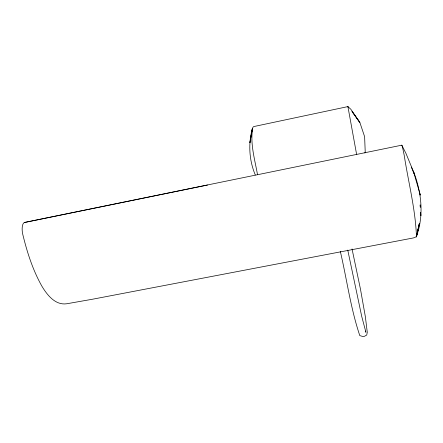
<?xml version="1.0" encoding="UTF-8"?>
<svg xmlns="http://www.w3.org/2000/svg" width="443" height="443" viewBox="0 0 443 443"><rect width="100%" height="100%" fill="white"/><g stroke="black" fill="none" stroke-linecap="round" stroke-linejoin="round"><path stroke-width="0.66" d="M207.512 185.036L25.245 222.358A12.426 4.646 77.1 0 0 22.449 233.001C26.801 251.331 32.56 269.61 41.836 286.095C47.036 294.844 55.286 305.509 66.788 303.754L92.548 299.219L413.391 237.941L416.459 236.728C415.506 209.378 408.407 182.427 404.226 155.41A13.146 0.537 79.4 0 0 401.729 145.26M364.899 153.001L365.209 151.683L364.622 136.704L359.877 122.523L350.817 109.244L347.905 106.602L253.678 126.587L252.826 127.423C249.813 143.034 254.775 159.137 257.483 174.536M252.233 129.079L249.918 142.701L252.449 128.481M252.288 128.913C248.169 144.113 249.176 160.466 255.301 174.979M416.459 236.728L419.377 223.527L416.198 237.005C423.885 216.777 421.742 194.35 414.57 174.315L411.287 167.122M416.603 236.119L419.377 223.527M24.564 222.43L401.795 145.171M352.08 111.57L359.251 121.598M352.069 111.553L359.877 122.523M401.912 145.359L406.07 153.643L414.57 174.315L413.092 171.275M365.342 331.065L365.935 332.316L361.715 316.38L347.761 250.118M348.165 107.284L347.905 106.602L356.582 154.236M419.366 191.825L419.455 193.192L419.366 191.825L420.324 195.097L413.435 171.408M352.035 248.944L360.497 289.29L365.37 316.789L367.275 332.328L366.726 335.024L364.362 336.353L362.418 336.398L359.788 335.578C350.823 308.954 347.052 280.757 340.789 253.402L340.379 251.364M420.628 212.729L420.85 215.741L420.64 212.324M420.174 204.81L420.302 206.859M420.18 205.358L420.302 207.39"/></g></svg>
